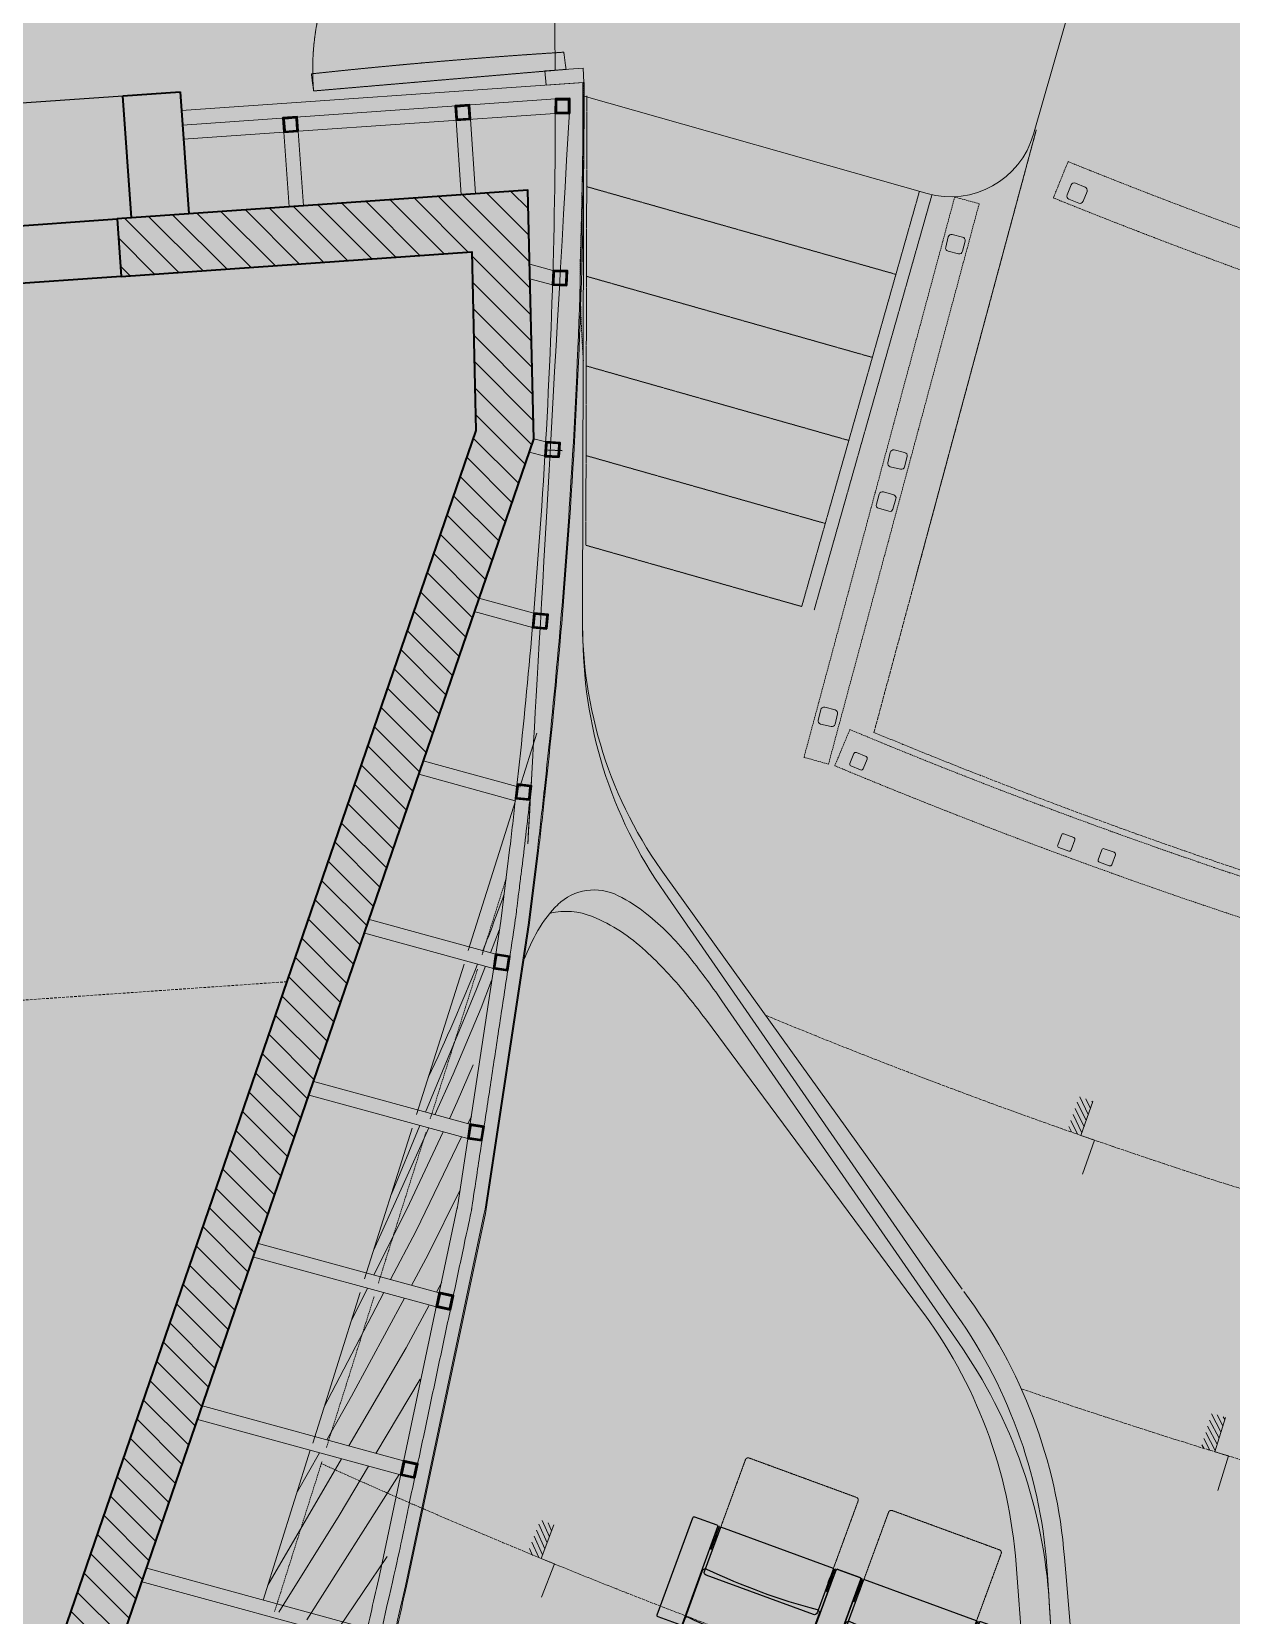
# Model space of a CAD drawing. Header units: millimetres. Extents: x 833941507 to 1669051331, y 817666127 to 1636299673.
# Drawn here: x 834548658 to 834552830, y 817995444 to 818000948 of the extents above; entities that cross this region are included whole.
import ezdxf

# ---------------------------------------------------------------- set-up
doc = ezdxf.new("R2010")
doc.units = ezdxf.units.MM
doc.header["$LTSCALE"] = 3
for name, pattern in [('3A35X-MADL-P-LT-B01-0$0$ACAD_ISO02W033', [5, 4, -1]), ('B0606', [0.7813, 0.39065, -0.39065]), ('B0701', [2.34375, 1.5625, -0.78125]), ('B0703', [4.6875, 3.125, -1.5625]), ('DASH', [0.35, 0.25, -0.1])]:
    doc.linetypes.add(name, pattern=pattern)
for name, color, linetype, lineweight in [('Hatch (LTC&CB)', 252, 'Continuous', 35), ('UAJ-00ANNO', 7, 'Continuous', 5), ('UAJ-22INWA', 6, 'Continuous', 35), ('UAJ-22INWA-a', 1, 'Continuous', 13), ('UAJ-22INWA-h', 251, 'Continuous', 9), ('UAJ-23FLOR-a', 1, 'Continuous', 13), ('UAJ-23FLOR-h', 251, 'Continuous', 9), ('UAJ-23FLOR-y', 8, 'B0701', 9), ('UAJ-24STAI-a', 9, '3A35X-MADL-P-LT-B01-0$0$ACAD_ISO02W033', 13), ('UAJ-24STAI-z', 8, 'B0606', 9), ('UAJ-25CEIL-z', 8, 'B0703', 9), ('UAJ-32INFR', 7, 'Continuous', 25), ('UAJ-34RAIL-y', 8, 'B0701', 9), ('UAJ-42INFI', 1, 'Continuous', 18), ('UAJ-42INFI-a', 1, 'Continuous', 13), ('UAJ-42INFI-h', 251, 'Continuous', 9), ('UAJ-42INFI-t', 7, 'Continuous', 5), ('UAJ-42INFI-y', 8, 'B0701', 9), ('UAJ-97FURN', 9, 'Continuous', 13)]:
    doc.layers.add(name, color=color, linetype=linetype, lineweight=lineweight)
doc.layers.add('UAJ-00ANNO-y', color=7, linetype='DASH', lineweight=15, true_color=0x999999)
doc.layers.add('UAJ-00XREF', color=7, linetype='Continuous')
doc.layers.add('UAJ-90.7FURN', color=8, linetype='Continuous')
doc.layers.add('UAJ-22INWA-$', color=32, linetype='Continuous', plot=False)

# ---------------------------------------------------------------- blocks, each defined once
blk = doc.blocks.new('GBP-LTC-LB01')
at = {"layer": 'UAJ-23FLOR-h'}
h = blk.add_hatch(dxfattribs=at)
h.set_pattern_fill('EARTH,_O', color=256, scale=180, angle=45)
h.set_pattern_definition([(48.9989, (834576001.8, 818046085.3), (-112.727, 1612.5107), [1143, -1143]), (48.9989, (834575678.3, 818046366.6), (-112.727, 1612.5107), [1143, -1143]), (48.9989, (834575354.8, 818046647.8), (-112.727, 1612.5107), [1143, -1143]), (138.9989, (834575340.7, 818046849.3), (-1612.5107, -112.727), [1143, -1143]), (138.9989, (834575621.9, 818047172.8), (-1612.5107, -112.727), [1143, -1143]), (138.9989, (834575903.1, 818047496.3), (-1612.5107, -112.727), [1143, -1143])])
h.paths.add_polyline_path([(834572173.1, 818200349.2), (834310583.7, 818182062.1), (834331502.2, 817882831.7), (834364939.7, 817885169.2), (834473095.7, 818011283.6), (834480533.7, 818020120.4), (834485095.1, 818025709.5), (834491375.7, 818033619), (834497063.4, 818041013), (834493145.8, 818043678.7), (834512788.5, 818074029.2), (834518712.5, 818083675.2), (834526231.3, 818096325.1), (834534646, 818111073), (834545956, 818131981.3), (834557204.6, 818154198.8), (834564040, 818168496.8), (834570941.2, 818183576.4), (834578367.8, 818200696.3)])
h.paths.add_polyline_path([(834382131.3, 817956470), (834418268.7, 817958996.1), (834422062.4, 817963855.9), (834428403, 817964299.4), (834467239.2, 818010695.6), (834466445.2, 818021738.8), (834476097.7, 818035709), (834485267.1, 818048983.2), (834487014.9, 818051460.4), (834497268.3, 818067303.4), (834492893.4, 818129890.1), (834448056.6, 818126755.7), (834416896.6, 818105052.1), (834382061.4, 818080789), (834386167.4, 818022059.2), (834377588.4, 818021459.5)], flags=16)
edge = h.paths.add_edge_path(flags=16)
edge.add_line((834540292.3, 818142076.1), (834533466.3, 818141614.1))
edge.add_line((834533466.3, 818141614.1), (834523258, 818143862.7))
edge.add_line((834523258, 818143862.7), (834525896.9, 818155838.9))
edge.add_arc((834558382.4, 818267025.4), 115835, 237.218398, 253.713127, ccw=False)
edge.add_line((834495664.9, 818169638.3), (834498267.6, 818132357))
edge.add_line((834498267.6, 818132357), (834496346.4, 818130135))
edge.add_line((834496346.4, 818130135), (834492879.9, 818129892.7))
edge.add_line((834492879.9, 818129892.7), (834494229.6, 818110587.6))
edge.add_line((834494229.6, 818110587.6), (834496326.1, 818110708.4))
edge.add_line((834496326.1, 818110708.4), (834498420.2, 818080753.6))
edge.add_line((834498420.2, 818080753.6), (834498046.1, 818080727.4))
edge.add_line((834498046.1, 818080727.4), (834498254.5, 818077746.4))
edge.add_line((834498254.5, 818077746.4), (834503061.1, 818078082.4))
edge.add_line((834503061.1, 818078082.4), (834504979.5, 818081212.1))
edge.add_line((834504979.5, 818081212.1), (834509429, 818088470.9))
edge.add_line((834509429, 818088470.9), (834515217.2, 818097913.6))
edge.add_line((834515217.2, 818097913.6), (834526067.4, 818116415.5))
edge.add_line((834526067.4, 818116415.5), (834532489.2, 818127888.7))
edge.add_line((834532489.2, 818127888.7), (834534830.9, 818132146.3))
edge.add_line((834534830.9, 818132146.3), (834540292.3, 818142076.1))
h = blk.add_hatch(dxfattribs=at)
h.set_pattern_fill('EARTH,_O', color=256, scale=180, angle=45)
h.set_pattern_definition([(45.0000001, (-1082349.7, 54794.9), (-3e-06, 1616.4461018), [1143, -1143]), (45.0000001, (-1082652.8, 55098), (-3e-06, 1616.4461018), [1143, -1143]), (45.0000001, (-1082955.9, 55401.1), (-3e-06, 1616.4461018), [1143, -1143]), (135.0000001, (-1082955.9, 55603.1), (-1616.4461018, -3e-06), [1143, -1143]), (135.0000001, (-1082652.8, 55906.2), (-1616.4461018, -3e-06), [1143, -1143]), (135.0000001, (-1082349.7, 56209.3), (-1616.4461018, -3e-06), [1143, -1143])])
h.paths.add_polyline_path([(834669469.3, 818015499.2), (834651080.8, 818014213.8), (834651091.3, 818014066), (834669479.8, 818015351.5)], flags=16)
edge = h.paths.add_edge_path()
edge.add_arc((834611763.6, 818123015.1), 22001.3, 94.00072, 118.68868)
edge.add_line((834601201.9, 818142315.5), (834593918.3, 818141228.4))
edge.add_arc((834611768.4, 818123014), 25502.7, 93.99716, 134.42127, ccw=False)
edge.add_line((834609990.7, 818148454.7), (834618164.4, 818149025.8))
edge.add_line((834618164.4, 818149025.8), (834618408.3, 818145534.9))
edge.add_line((834618408.3, 818145534.9), (834616365.4, 818145392.2))
edge.add_line((834616365.4, 818145392.2), (834616609.4, 818141900.7))
edge.add_line((834616609.4, 818141900.7), (834611621.5, 818141552.2))
edge.add_line((834611621.5, 818141552.2), (834611377.6, 818145043.1))
edge.add_line((834611377.6, 818145043.1), (834610228.6, 818144962.7))
h.paths.add_polyline_path([(834673232.9, 818197365.9), (834607546.5, 818192773.9), (834599172.5, 818174435.3), (834588349.1, 818152374.5), (834578621.5, 818133890.7), (834568418.3, 818115665.3), (834556456.7, 818095618.3), (834546606.4, 818080041.6), (834532219.3, 818058623.7), (834523692.2, 818046595.7), (834515683.5, 818035708.5), (834508244.2, 818025929.9), (834500656.3, 818016266.1), (834489786.8, 818002934.1), (834483448.3, 817995421.3), (834478637.6, 817989841.7), (834458453.8, 817967379.3), (834441506.5, 817949096.4), (834383075.7, 817886437.1), (834482026.7, 817893354.5), (834551919, 817920008.6), (834634905.1, 817930637.1), (834634023, 817939309.4), (834633770.1, 817941795.9), (834633577.7, 817943687), (834508697, 817930983.6), (834507053.5, 817930191.4), (834506409.5, 817939427), (834507656.9, 817945566.7), (834503417.1, 818006767), (834503064.4, 818011762.7), (834514052.9, 818025791.9), (834520784.7, 818034889.3), (834526318.9, 818042436.9), (834532381.7, 818050705.6), (834536345.7, 818056472.7), (834542258.4, 818065225.6), (834550405.9, 818077286.9), (834561579, 818095002), (834574522.7, 818117080), (834587768.9, 818140310.2), (834609774.1, 818143595), (834610002, 818140335.9), (834634252.5, 818142031.5), (834636806.9, 818105492.5), (834642791.5, 818105913.7), (834646278.6, 818056032.6), (834640293.2, 818055614.2), (834643382.3, 818011424.9), (834641138.4, 818011268), (834645775.8, 817944927.9), (834639048.4, 817944243.5), (834640362.1, 817931328.1), (834651070.4, 817932706.9), (834650587.7, 817936476.1), (834685105.7, 817940896.9), (834685588.5, 817937127.6), (834691373.8, 817937868.6)])
blk = doc.blocks.new('GBP-STR-B01-L2')
at = {"layer": 'UAJ-22INWA'}
for p, q in [((834548975.3, 818000724.6), (834549174.8, 818000738.5)), ((834549005, 818000300.6), (834548975.3, 818000724.6)), ((834549174.8, 818000738.5), (834549204.5, 818000314.6)), ((834548409.7, 818000259), (834548955.1, 818000297.1)), ((834548955.1, 818000297.1), (834548969.1, 818000097.6)), ((834548969.1, 818000097.6), (834548423.6, 818000059.5))]:
    blk.add_line(p, q, dxfattribs=at)
blk = doc.blocks.new('*U1202')
at = {"layer": 'UAJ-00ANNO-y'}
blk.add_lwpolyline([(337.6, -208.6), (587.1, -208.6, 0.414214), (597.1, -198.6), (597.1, 0), (597.1, 198.6, 0.414214), (587.1, 208.6), (337.6, 208.6)], format="xyb", dxfattribs=at)
at = {"layer": 'UAJ-90.7FURN'}
for p, q in [((337.6, 208.6), (337.6, -208.6)), ((-50, 0), (50, 0)), ((0, 50), (0, -50))]:
    blk.add_line(p, q, dxfattribs=at)
for points in [[(-30, 224), (-30, 306, -0.414214), (-25, 311), (334.8, 311, -0.414214), (339.8, 306), (339.8, 224, -0.414214), (334.8, 219), (-25, 219, -0.414214)], [(-86, -215.6), (-0.1, -215.6, 0.440414), (4.9, -210.1, -0.044339), (4.9, 210.1, 0.440414), (-0.1, 215.6), (-86, 215.6, 0.389351), (-91, 211, 0.042839), (-91, -211, 0.389351)], [(339.8, -306), (339.8, -224, 0.414214), (334.8, -219), (-25, -219, 0.414214), (-30, -224), (-30, -306, 0.414214), (-25, -311), (334.8, -311, 0.414214)]]:
    blk.add_lwpolyline(points, format="xyb", close=True, dxfattribs=at)
for points in [[(183.3, 209, 0.316066), (173.9, 215.6), (-0.1, 215.6)], [(183.5, 208.6), (173.2, 208.6, 0.414214), (163.2, 198.6), (163.2, 0), (163.2, -198.6, 0.414214), (173.2, -208.6), (183.5, -208.6)], [(183.8, -207.2, 0.064889), (183.9, -204.6, -0.046607), (183.9, 204.6, 0.066248), (183.8, 207.3)], [(-0.1, -215.6), (173.9, -215.6, 0.325586), (183.5, -208.6, -0.046607)], [(183.5, -208.6), (337.6, -208.6, 0.414214)]]:
    blk.add_lwpolyline(points, format="xyb", dxfattribs=at)
blk.add_lwpolyline([(337.6, 208.6), (183.5, 208.6)], dxfattribs=at)
for points in [[(337.6, 213.5), (337.6, 219), (254.5, 219), (254.5, 213.5)], [(304, 208.6), (304, 213.5), (285.2, 213.5), (285.2, 208.6)], [(337.6, -213.5), (337.6, -219), (254.5, -219), (254.5, -213.5)], [(304, -208.6), (304, -213.5), (285.2, -213.5), (285.2, -208.6)]]:
    blk.add_lwpolyline(points, close=True, dxfattribs=at)
blk = doc.blocks.new('*U1272')
at = {"layer": 'UAJ-22INWA-h'}
h = blk.add_hatch(color=256, dxfattribs=at)
h.dxf.hatch_style = 1
h.paths.add_polyline_path([(0, -10), (50, -10), (50, 40), (0, 40)])
edge = h.paths.add_edge_path(flags=16)
edge.add_line((6, -7), (44, -7))
edge.add_arc((44, -4), 3, 270, 360)
edge.add_line((47, -4), (47, 34))
edge.add_arc((44, 34), 3, 360, 450)
edge.add_line((44, 37), (6, 37))
edge.add_arc((6, 34), 3, 90, 180)
edge.add_line((3, 34), (3, -4))
edge.add_arc((6, -4), 3, 180, 270)
at = {"layer": 'UAJ-22INWA'}
blk.add_lwpolyline([(0, -10), (50, -10), (50, 40), (0, 40)], close=True, dxfattribs=at)
blk.add_lwpolyline([(6, -7), (44, -7, 0.414214), (47, -4), (47, 34, 0.414214), (44, 37), (6, 37, 0.414214), (3, 34), (3, -4, 0.414214)], format="xyb", close=True, dxfattribs=at)
blk = doc.blocks.new('*U1225')
at = {"layer": 'UAJ-22INWA-a', "rotation": 179.9330127191062}
blk.add_blockref('*U1272', (25, -10.1), dxfattribs=at)
blk = doc.blocks.new('*U1226')
at = {"layer": 'UAJ-22INWA-$', "color": 0, "linetype": 'ByBlock', "lineweight": -2, "transparency": 16777216}
for p, rotation in [((1610129783.645686, 1692191697.485569), 274.0201869726652), ((1610129816.56229, 1692191100.430738), 272.3053145097156), ((1610129832.031772, 1692190502.667254), 270.6726850538919), ((1610129831.181174, 1692189904.701013), 269.157444046515), ((1610129814.332133, 1692189306.972572), 267.7860592222466), ((1610129780.089931, 1692188710.030284), 265.3893528097603), ((1610129732.021512, 1692188113.98161), 265.3893528097603), ((1610129664.794337, 1692187520.040499), 262.0336237738007), ((1610129581.918603, 1692186927.827524), 262.0336237738007)]:
    blk.add_blockref('*U1225', p, dxfattribs=dict(at, rotation=rotation))
blk = doc.blocks.new('*U1268')
at = {"layer": 'UAJ-22INWA-a', "rotation": 90.02829576531465}
blk.add_blockref('*U1272', (40, 0), dxfattribs=at)
blk = doc.blocks.new('*U1269')
at = {"layer": 'UAJ-42INFI-h', "color": 0, "linetype": 'ByBlock', "lineweight": -2, "transparency": 16777216, "rotation": 7.997817012965696}
for p in [(1610129392.884987, 1692191620.938005), (1610128798.720965, 1692191537.456782)]:
    blk.add_blockref('*U1268', p, dxfattribs=at)
blk = doc.blocks.new('D850')
blk.add_line((0, 0), (0, 850))
blk.add_arc((0, 0), 850, 0, 90)
blk = doc.blocks.new('3A35X-MADL-P-LT-B01-0')
at = {"layer": 'UAJ-00ANNO'}
h = blk.add_hatch(dxfattribs=at)
h.set_pattern_fill('LINE', color=256, scale=5, angle=-68.3246)
h.set_pattern_definition([(295.67433, (834542505.044, 817939659.346), (14.3076808, 6.877928), [])])
h.paths.add_polyline_path([(834552306.8, 817997111.8), (834552348.2, 817997229.8), (834552301, 817997246.3), (834552259.6, 817997128.4)])
h = blk.add_hatch(dxfattribs=at)
h.set_pattern_fill('LINE', color=256, scale=5, angle=-66.1746)
h.set_pattern_definition([(297.824316, (834545132.754, 817938232.359), (14.0395796, 7.409847), [])])
h.paths.add_polyline_path([(834552772.3, 817996012.1), (834552809.2, 817996131.5), (834552761.4, 817996146.3), (834552724.5, 817996026.9)])
h = blk.add_hatch(dxfattribs=at)
h.set_pattern_fill('LINE', color=256, scale=5, angle=-69.9339)
h.set_pattern_definition([(294.065027, (834539017.92, 817938486.29), (14.4951965, 6.4733996), [])])
h.paths.add_polyline_path([(834550429.3, 817995640.8), (834550474, 817995757.6), (834550427.3, 817995775.4), (834550382.6, 817995658.7)])
at = {"layer": 'UAJ-22INWA-h'}
h = blk.add_hatch(dxfattribs=at)
h.set_pattern_fill('ANSI31', color=256, scale=20, angle=86)
h.set_pattern_definition([(134.99891, (834576001.76, 818046085.34), (-44.902136, -44.900425), [])])
h.paths.add_polyline_path([(834546479.4, 817990589), (834547708.3, 817991678.9), (834550403.9, 817999531.5), (834550384, 818000397), (834548955.1, 818000297.1), (834548969.1, 818000097.6), (834550188.8, 818000182.9), (834550203.1, 817999562.2), (834547536.2, 817991793.6), (834546461.8, 817990840.7)])
h = blk.add_hatch(dxfattribs=at)
h.set_pattern_fill('DOTS', color=256, scale=20, angle=86.0011)
h.set_pattern_definition([(90, (834576001.76, 818046085.342), (-31.75, 15.875), [0, -31.75])])
edge = h.paths.add_edge_path()
edge.add_line((834550341.1, 817998274.6), (834550336.5, 817998244.1))
edge.add_arc((834522754.5, 818001544.4), 27778.7, 352.13499, 353.17675, ccw=False)
edge.add_line((834550271.9, 817997743.2), (834550180, 817997766.6))
edge.add_line((834550180, 817997766.6), (834550341.1, 817998274.6))
edge = h.paths.add_edge_path()
edge.add_line((834550165, 817997719.2), (834550264.2, 817997692.1))
edge.add_arc((834546759.5, 817997946.2), 3513.9, 346.9099, 355.8537, ccw=False)
edge.add_line((834550182.1, 817997150.3), (834550001.4, 817997199.7))
edge.add_line((834550001.4, 817997199.7), (834550165, 817997719.2))
h.paths.add_polyline_path([(834549985.7, 817997152.4), (834550174.7, 817997100.7), (834550075.4, 817996564), (834549822.4, 817996633.2)])
h.paths.add_polyline_path([(834549806.5, 817996585.9), (834550065.1, 817996515.2), (834549951.6, 817995980.2), (834549642.7, 817996064.6)])
h.paths.add_polyline_path([(834549626.7, 817996017.3), (834549941.3, 817995931.3), (834549825.3, 817995396.6), (834549463.2, 817995496.6)])
h.paths.add_polyline_path([(834549447.1, 817995449.3), (834549813.9, 817995347.9), (834549685.1, 817994815.9), (834549282.8, 817994925.9)])
h.paths.add_polyline_path([(834549266.8, 817994878.6), (834549673.3, 817994767.5), (834549584, 817994399.3), (834549496.7, 817994277.4), (834549111.2, 817994383)])
edge = h.paths.add_edge_path()
edge.add_line((834549097.7, 817994339.9), (834549468.9, 817994238.4))
edge.add_arc((834539680.3, 818001155.6), 11986, 322.13089, 324.75271, ccw=False)
edge.add_line((834549142.2, 817993797.9), (834548943.5, 817993852.2))
edge.add_line((834548943.5, 817993852.2), (834549097.7, 817994339.9))
edge = h.paths.add_edge_path()
edge.add_line((834548928.7, 817993809), (834549111.5, 817993759))
edge.add_arc((834481863.8, 818048039.2), 86421, 320.750634, 321.090653, ccw=False)
edge.add_line((834548788.2, 817993360.9), (834548928.7, 817993809))
edge = h.paths.add_edge_path()
edge.add_arc((834533735.2, 818000305.2), 16749.1, 353.18955, 353.38006, ccw=False)
edge.add_line((834550366.1, 817998319), (834550356, 817998321.8))
edge.add_line((834550356, 817998321.8), (834550372.6, 817998374.3))
at = {"layer": 'UAJ-00ANNO'}
for points in [[(834552312.6, 817996977.3), (834552354, 817997095.3), (834552306.8, 817997111.8), (834552348.2, 817997229.8)], [(834552783.1, 817995877.9), (834552820.1, 817995997.3), (834552772.3, 817996012.1), (834552809.2, 817996131.5)], [(834550431.4, 817995506.2), (834550476, 817995623), (834550429.3, 817995640.8), (834550474, 817995757.6)]]:
    blk.add_lwpolyline(points, dxfattribs=at)
at = {"layer": 'UAJ-00ANNO-y', "ltscale": 3}
for p, q in [((834550508.5, 818000876.8), (834550516.4, 818000817.1)), ((834550516.4, 818000817.1), (834549638.6, 818000742)), ((834549638.6, 818000742), (834549630.7, 818000801.5))]:
    blk.add_line(p, q, dxfattribs=at)
for centre, radius, start, end in [((834550516.7, 818000816.9), 881.2, 91.3642, 184.8716), ((834551754.5, 817981182.9), 19733.2, 93.62029, 96.17833)]:
    blk.add_arc(centre, radius, start, end, dxfattribs=at)
at = {"layer": 'UAJ-22INWA'}
blk.add_lwpolyline([(834546479.4, 817990589), (834547708.3, 817991678.9), (834550403.9, 817999531.5), (834550384, 818000397), (834548955.1, 818000297.1), (834548969.1, 818000097.6), (834550188.8, 818000182.9), (834550203.1, 817999562.2), (834547536.2, 817991793.6), (834546461.8, 817990840.7)], close=True, dxfattribs=at)
at = {"layer": 'UAJ-22INWA-$'}
for p, q in [((834550470.9, 818000117.7), (834550469.4, 818000068)), ((834550502.6, 817999491.4), (834550452.6, 817999492.9))]:
    blk.add_line(p, q, dxfattribs=at)
at = {"layer": 'UAJ-23FLOR-a', "color": 8}
blk.add_lwpolyline([(834552313.9, 818000358.4), (834552327.9, 818000392.9, 0.414213), (834552321.5, 818000407.8), (834552287.4, 818000421.7, 0.414214), (834552272.4, 818000415.3), (834552258.5, 818000380.9, 0.414213), (834552264.8, 818000365.9), (834552299, 818000352.1, 0.414213)], format="xyb", close=True, dxfattribs=at)
at = {"layer": 'UAJ-23FLOR-a', "color": 1}
for points in [[(834551895.3, 818000234.3), (834551859.2, 818000243.2, 0.414213), (834551845.3, 818000234.8), (834551836.5, 818000199, 0.414214), (834551844.9, 818000185.1)], [(834551844.9, 818000185.1), (834551881, 818000176.2, 0.414213), (834551894.9, 818000184.6), (834551903.7, 818000220.4, 0.414214), (834551895.3, 818000234.3)], [(834551679.6, 817999427.2), (834551643.5, 817999436, -0.414214), (834551635, 817999449.9), (834551643.7, 817999485.7, -0.414214), (834551657.6, 817999494.2)], [(834551657.6, 817999494.2), (834551693.7, 817999485.4, -0.414214), (834551702.2, 817999471.5), (834551693.5, 817999435.7, -0.414214), (834551679.6, 817999427.2)], [(834551655.6, 817999338.3), (834551620, 817999348.8, 0.414213), (834551605.7, 817999341), (834551595.3, 817999305.7, 0.414214), (834551603, 817999291.4)], [(834551603, 817999291.4), (834551638.7, 817999280.9, 0.414213), (834551653, 817999288.6), (834551663.4, 817999324, 0.414214), (834551655.6, 817999338.3)], [(834551452.1, 817998590.7), (834551416, 817998599.6, 0.414213), (834551402.1, 817998591.1), (834551393.3, 817998555.4, 0.414214), (834551401.7, 817998541.4)], [(834551401.7, 817998541.4), (834551437.8, 817998532.6, 0.414213), (834551451.7, 817998541), (834551460.5, 817998576.8, 0.414214), (834551452.1, 817998590.7)], [(834551503.1, 817998404.8), (834551517.5, 817998439.1, -0.414213), (834551526, 817998442.5), (834551560, 817998428.3, -0.414213), (834551563.4, 817998419.8)], [(834551563.4, 817998419.8), (834551549.1, 817998385.5, -0.414213), (834551540.6, 817998382.1), (834551506.6, 817998396.3, -0.414214), (834551503.1, 817998404.8)], [(834552285.4, 817998138.7), (834552272.7, 817998103.8, -0.414213), (834552264.3, 817998099.9), (834552229.7, 817998112.5, -0.414214), (834552225.8, 817998120.8)], [(834552225.8, 817998120.8), (834552238.6, 817998155.7, -0.414213), (834552246.9, 817998159.6), (834552281.5, 817998147, -0.414213), (834552285.4, 817998138.7)], [(834552413.7, 817998052.3), (834552426.5, 817998087.3, 0.414213), (834552422.6, 817998095.6), (834552388, 817998108.2, 0.414213), (834552379.6, 817998104.3)], [(834552379.6, 817998104.3), (834552366.9, 817998069.4, 0.414213), (834552370.8, 817998061.1), (834552405.4, 817998048.5, 0.414214), (834552413.7, 817998052.3)]]:
    blk.add_lwpolyline(points, format="xyb", dxfattribs=at)
at = {"layer": 'UAJ-23FLOR-y'}
blk.add_arc((834559223.1, 818017070.9), 23163.8, 245.63109, 246.60978, dxfattribs=at)
at = {"layer": 'UAJ-24STAI-a'}
blk.add_line((834551587.1, 817998512.3), (834552151.5, 818000607.2), dxfattribs=at)
for centre, radius, start, end in [((834559136.2, 818016699.2), 19691.4, 247.45733, 300.54048), ((834559136, 818016699.7), 20744.4, 247.53715, 300.45947), ((834559136, 818016699.7), 21644.4, 251.02805, 296.9673), ((834559136, 818016699.7), 22544.4, 252.31149, 295.687), ((834559223.1, 818017070.9), 23163.8, 246.54746, 252.16624)]:
    blk.add_arc(centre, radius, start, end, dxfattribs=at)
at = {"layer": 'UAJ-24STAI-z'}
blk.add_line((834552151.5, 818000607.2), (834551730.8, 817999046.6), dxfattribs=at)
for points in [[(834551335.9, 817998950), (834550585.2, 817999162.9), (834550589, 818000726.2)], [(834551663.4, 818000104.5), (834550588.3, 818000409.4)], [(834551745.2, 818000393.1), (834551335.9, 817998950)], [(834551788.5, 818000380.8), (834551379.2, 817998937.7)], [(834551581.5, 817999815.9), (834550587.5, 818000097.8)], [(834551499.6, 817999527.2), (834550586.8, 817999786.2)], [(834551417.8, 817999238.6), (834550586, 817999474.6)]]:
    blk.add_lwpolyline(points, dxfattribs=at)
at = {"layer": 'UAJ-25CEIL-z'}
blk.add_line((834549545.2, 817997645.8), (834547599.5, 817997509.8), dxfattribs=at)
at = {"layer": 'UAJ-34RAIL-y'}
for points in [[(834558522, 817998982.3, -0.01165), (834557595.1, 817999025.4, -0.012325), (834556674.8, 817999143.8, -0.01165), (834555761.1, 817999305.3, -0.01165), (834554855.9, 817999509.2, -0.011649), (834553961.1, 817999755, -0.011639), (834553078.8, 818000042.2, -0.011639), (834552210.9, 818000370.3), (834552261.9, 818000496.5), (834552261.9, 818000496.5, 0.011574), (834553114.6, 818000174, 0.011649), (834553990.7, 817999888.2, 0.011649), (834554879.2, 817999643.6, 0.011649), (834555778.1, 817999440.7, 0.011649), (834556685.5, 817999279.8, 0.011649), (834557599.4, 817999161.4, 0.011507), (834558515.2, 817999118.6, 0.011649)], [(834558660.2, 817996861.7, -0.011649), (834557733.3, 817996905.2, -0.011649), (834556809.5, 817996991.9, -0.011649), (834555890.7, 817997121.5, -0.011649), (834554979, 817997293.8, -0.011649), (834554076.2, 817997508.3, -0.011649), (834553184.4, 817997764.6, -0.011649), (834552305.6, 817998062.3, -0.011523), (834551450.8, 817998396.6), (834551503.3, 817998522.2, 0.011756), (834552361.6, 817998186.8, 0.011749), (834553234.6, 817997891.6, 0.011748), (834554120.4, 817997637.5, 0.011748), (834555017.1, 817997424.9, 0.011742), (834555922.7, 817997254.2, 0.011742), (834556835.3, 817997126, 0.011742), (834557752.8, 817997040.4, 0.011741), (834558673.4, 817996997.6, 0.011748)]]:
    blk.add_lwpolyline(points, format="xyb", dxfattribs=at)
blk.add_lwpolyline([(834551953, 818000350.4), (834551867.7, 818000373.2), (834551343.7, 817998425.6), (834551428.9, 817998402.5), (834551953, 818000350.4)], close=True, dxfattribs=at)
at = {"layer": 'UAJ-42INFI'}
for p, q in [((834550576.4, 818000771.2), (834549179.4, 818000673.7)), ((834550529.2, 818000717.8), (834549182.9, 818000623.7)), ((834550529.2, 818000717.8), (834550529.2, 818000714.2))]:
    blk.add_line(p, q, dxfattribs=at)
blk.add_lwpolyline([(834550446.7, 818000762.1), (834550443.2, 818000812), (834550576.4, 818000821.3), (834550577.8, 818000771.3)], close=True, dxfattribs=at)
for points in [[(834550416.7, 817998101.5, 0.002797), (834550437.9, 817998288.6), (834550438.1, 817998290.2), (834550438.2, 817998291.8), (834550438.4, 817998293.4), (834550438.6, 817998294.9), (834550438.9, 817998298.1), (834550439.3, 817998301.2), (834550439.4, 817998302.8), (834550439.6, 817998304.4), (834550439.8, 817998306), (834550440, 817998307.5, 0.011143), (834550527.6, 817999292, 0.011143)], [(834550420.7, 817998101.1, 0.002797), (834550441.9, 817998288.2), (834550442, 817998289.8), (834550442.2, 817998291.3), (834550442.4, 817998292.9), (834550442.6, 817998294.5), (834550442.9, 817998297.7), (834550443.2, 817998300.8), (834550443.4, 817998302.4), (834550443.6, 817998304), (834550443.8, 817998305.5), (834550443.9, 817998307.1, 0.011143), (834550531.6, 817999291.7)]]:
    blk.add_lwpolyline(points, format="xyb", dxfattribs=at)
for points in [[(834550232.2, 817996841), (834550234.6, 817996855.4), (834550384.2, 817997843.5), (834550416.7, 817998101.6)], [(834550236.2, 817996840.4), (834550238.5, 817996854.7), (834550388.1, 817997842.9), (834550420.7, 817998101.1)], [(834550232.2, 817996841.2), (834549957.6, 817995545.5)], [(834550236.2, 817996840.4), (834549961.6, 817995544.7)]]:
    blk.add_lwpolyline(points, dxfattribs=at)
blk.add_arc((834528687.6, 818000730.5), 21887.1, 0.23736, 0.23769, dxfattribs=at)
at = {"layer": 'UAJ-42INFI', "extrusion": (0, 0, -1)}
for centre, radius, start, end in [((-834529533.3, 818000706), 21041.8, 179.8219, 183.85323), ((-834529533.3, 818000706), 21045.8, 179.8219, 183.85323), ((-834507693.7, 818005068.4), 43323.5, 192.69778, 193.01823), ((-834507693.7, 818005068.4), 43327.5, 192.69778, 193.01823)]:
    blk.add_arc(centre, radius, start, end, dxfattribs=at)
at = {"layer": 'UAJ-42INFI'}
blk.add_rational_spline([(834550529.2, 818000689.2), (834550529.5, 818000004.6), (834550481.7, 817999295), (834550448.9, 817998802.8), (834550394.2, 817998312.6), (834550394.2, 817998311.9), (834550394.1, 817998311.1), (834550394, 817998310.3), (834550393.9, 817998309.5), (834550393.8, 817998308.6), (834550393.7, 817998307.8), (834550393.6, 817998307), (834550393.5, 817998306.2), (834550393.4, 817998304.6), (834550393.2, 817998303.1), (834550393, 817998301.5), (834550392.8, 817998299.9), (834550392.8, 817998299.1), (834550392.7, 817998298.3), (834550392.6, 817998297.5), (834550392.5, 817998296.7), (834550392.4, 817998295.9), (834550392.3, 817998295.1), (834550392.2, 817998294.3), (834550392.2, 817998293.5), (834550382.1, 817998200.4), (834550371.1, 817998107.3), (834550354.8, 817997978.6), (834550338.6, 817997849.8), (834550263.9, 817997356.1), (834550189.1, 817996862.5), (834550188.1, 817996856.1), (834550187, 817996849.6), (834550049.9, 817996202.6), (834549912.8, 817995555.7), (834549885.3, 817995433.7), (834549857.1, 817995312), (834549743.7, 817994845.1), (834549630.3, 817994378.1), (834549511.7, 817994212.3), (834549393, 817994046.6), (834549338.6, 817993973.6), (834549284.3, 817993900.7), (834549256.9, 817993864.6), (834549229.6, 817993828.4), (834549100.7, 817993664), (834548971.8, 817993499.5), (834548859.6, 817993365.7), (834548747.4, 817993231.8), (834548674.5, 817993001), (834548601.5, 817992770.2), (834548487.9, 817992410.8), (834548287.6, 817992091.4)], [0.99995795634, 0.999405809482, 1, 0.999751694788, 1, 1, 1, 1, 1, 1, 1, 1, 1, 1, 1, 1, 1, 1, 1, 1, 1, 1, 1, 1, 1, 0.999984489195, 1, 1, 1, 1, 1, 1, 1, 1, 1, 0.999993937546, 1, 1, 1, 1, 1, 1, 1, 1, 1, 1, 1, 1, 1, 1, 1, 0.981481432932, 0.979035013696], degree=2, knots=[0.002484, 0.002484, 0.002484, 0.070202, 0.070202, 0.114773, 0.114773, 1.114773, 1.114773, 2.114773, 2.114773, 3.114773, 3.114773, 4.114773, 4.114773, 5.114773, 5.114773, 6.114773, 6.114773, 7.114773, 7.114773, 8.114773, 8.114773, 9.114773, 9.114773, 10.114773, 10.114773, 10.125912, 10.125912, 11.125912, 11.125912, 12.125912, 12.125912, 13.125912, 13.125912, 14.125034, 14.125034, 14.131998, 14.131998, 15.131998, 15.131998, 16.131998, 16.131998, 17.131998, 17.131998, 18.131998, 18.131998, 19.131998, 19.131998, 20.131998, 20.131998, 21.131998, 21.131998, 21.386461, 21.386461, 21.386461], dxfattribs=at)
at = {"layer": 'UAJ-42INFI-a'}
for p, q in [((834550573.6, 817998921.9), (834550578.2, 818000727.3)), ((834550859.6, 817997954.8), (834551874.5, 817996488.3)), ((834551058.5, 817997579.5), (834551880.7, 817996391.6)), ((834551000.8, 817997516.3), (834551745.7, 817996512.7)), ((834552081.1, 817995620.5), (834552423.7, 817991188.6)), ((834552190.4, 817995584.4), (834552463.4, 817991296)), ((834552196.6, 817995487.6), (834552471.2, 817991173.1))]:
    blk.add_line(p, q, dxfattribs=at)
for points in [[(834550579.1, 818000723.9), (834551771.5, 818000385.6, 0.413569), (834552141.8, 818000591.7), (834552342.9, 818001294.9, -0.315483), (834553698.3, 818002393.2), (834566511.7, 818003289, -0.315483), (834568006.7, 818002389.9), (834568303.7, 818001721.6, 0.413569), (834568699.1, 818001569), (834569834.5, 818002070.6)], [(834551899.9, 817996568.6, -0.14255), (834552249.4, 817995644.6), (834552256.1, 817995564.5), (834552625.9, 817991122.3)]]:
    blk.add_lwpolyline(points, format="xyb", dxfattribs=at)
blk.add_lwpolyline([(834550864.5, 817998010.1), (834551894, 817996576.8)], dxfattribs=at)
for centre, radius, start, end in [((834552078, 817998899.7), 1504.6, 179.1525, 216.2439), ((834552134.4, 817998852.8), 1559.3, 179.517, 215.1614), ((834550614.4, 817997781.9), 182.9, 62.9767, 133.8808), ((834550461.8, 817997464.7), 534.8, 51.0805, 63.8532), ((834550783.2, 817997615.5), 419.8, 134.7573, 150.2286), ((834550514.8, 817997640.2), 250.2, 68.1361, 102.4666), ((834550371.1, 817997304.2), 615.6, 46.8123, 67.3601), ((834550208, 817997150.4), 938.8, 38.8977, 51.0805), ((834551100, 817997434.3), 784.8, 150.2286, 158.4991), ((834549848.3, 817996725.3), 1395.6, 39.0933, 47.4293), ((834548817.9, 817996028.8), 2724.9, 34.6865, 38.8977), ((834549102.5, 817996107.5), 2364, 36.5812, 39.3162), ((834550403.4, 817995498.8), 1682.1, 4.1499, 37.0662), ((834550445.8, 817995481.9), 1747.6, 3.3624, 35.1632), ((834550447.9, 817995383.7), 1751.8, 3.4013, 35.1242)]:
    blk.add_arc(centre, radius, start, end, dxfattribs=at)
at = {"layer": 'UAJ-42INFI-h'}
for p, q in [((834550479.1, 818000664.2), (834549535.5, 818000598.3)), ((834549535.5, 818000598.3), (834549186.4, 818000573.9)), ((834550356, 817998321.8), (834550415.3, 817998509.5)), ((834550176.6, 817997754.1), (834550341.1, 817998274.6)), ((834549996.5, 817997184.1), (834550161.6, 817997706.7)), ((834549816, 817996613.2), (834549981.4, 817997136.6)), ((834549635.6, 817996042.3), (834549801, 817996565.7)), ((834549463.2, 817995496.6), (834549626.7, 817996017.3))]:
    blk.add_line(p, q, dxfattribs=at)
for points in [[(834550134.1, 818000640.1), (834550152.2, 818000380.8)], [(834550183.9, 818000643.7), (834550202.1, 818000384.3)], [(834549535.5, 818000598.3), (834549553.7, 818000339)], [(834549585.4, 818000601.8), (834549603.5, 818000342.5)], [(834550470.9, 818000117.7), (834550389.9, 818000139.8)], [(834550469.4, 818000068), (834550391, 818000089.4)], [(834550442.8, 817999472.1), (834550388.1, 817999487)], [(834550445.6, 817999521.9), (834550404, 817999533.3)], [(834550403.9, 817998926.7), (834550213, 817998978.9)], [(834550399.7, 817998876.9), (834550197, 817998932.3)], [(834550345.5, 817998324.7), (834550020.1, 817998413.6)], [(834550339.9, 817998274.9), (834550004, 817998366.7)], [(834550137.5, 817996856.5), (834550139.7, 817996870.3), (834550289.1, 817997856.6), (834550321.4, 817998113.6)], [(834550271.7, 817997741.6), (834549828.6, 817997862.7)], [(834550264.2, 817997692.1), (834549812.4, 817997815.6)], [(834550182.2, 817997150.3), (834549634.8, 817997299.9)], [(834550174.7, 817997100.7), (834549618.6, 817997252.7)], [(834550138.3, 817996861.1), (834549863.7, 817995565.4)], [(834550075.4, 817996564), (834549442, 817996737.2)], [(834550065.1, 817996515.2), (834549425.8, 817996690)], [(834549941.3, 817995931.3), (834549231.6, 817996125.3)], [(834549951.7, 817995980.1), (834549247.9, 817996172.5)], [(834549845.5, 817995392.1), (834549054.3, 817995608.4)], [(834549836, 817995343), (834549038.1, 817995561.1)]]:
    blk.add_lwpolyline(points, dxfattribs=at)
blk.add_lwpolyline([(834550321.4, 817998112.9, 0.002797), (834550342.4, 817998298.9), (834550342.6, 817998300.5), (834550342.8, 817998302.1), (834550343, 817998303.8), (834550343.1, 817998305.3), (834550343.5, 817998308.5), (834550343.8, 817998311.6), (834550344, 817998313.2), (834550344.2, 817998315), (834550344.4, 817998316.6), (834550344.5, 817998318.2, 0.011143), (834550431.8, 817999298.3, 0.011143)], format="xyb", dxfattribs=at)
blk.add_arc((834529550.5, 818000714.1), 20928.2, 0.2748, 2.69275, dxfattribs=at)
at = {"layer": 'UAJ-42INFI-h', "extrusion": (0, 0, -1)}
for centre, radius, start, end in [((-834529533.3, 818000706), 20945.8, 179.97728, 183.85323), ((-834507693.7, 818005068.4), 43227.5, 192.69778, 193.01823)]:
    blk.add_arc(centre, radius, start, end, dxfattribs=at)
at = {"layer": 'UAJ-42INFI-t'}
for points in [[(834550284.3, 817997825), (834550253.8, 817997746.4)], [(834550235.8, 817997699.9), (834550204.8, 817997619.7), (834550027.5, 817997192.6)], [(834550257.7, 817997649.6), (834550221.3, 817997555), (834550124.3, 817997325), (834550060.4, 817997183.6)], [(834550193.8, 817997357.2), (834550138, 817997227.8), (834550110.7, 817997169.8)], [(834550187.2, 817997178.2), (834550174.7, 817997152.4)], [(834550039.7, 817997137.6), (834549847.3, 817996712)], [(834550089.2, 817997124.1), (834549972.3, 817996875.5), (834549848.5, 817996626.1)], [(834550008.2, 817997146.2), (834549908.9, 817996906.9)], [(834550152.7, 817997106.7), (834549994.8, 817996779.9), (834549906.4, 817996610.3)], [(834550147.6, 817996919.8), (834550037.1, 817996697.9), (834549978.9, 817996590.4)], [(834549825.9, 817996580.6), (834549770.3, 817996468.5)], [(834550084.1, 817996601.2), (834550065.4, 817996566.8)], [(834549882.8, 817996565), (834549674.5, 817996165.3)], [(834549954.5, 817996545.4), (834549770, 817996204.7), (834549684.1, 817996053.3)], [(834550041, 817996521.8), (834549960.7, 817996373.7), (834549761.6, 817996032.1)], [(834550008.6, 817996264.8), (834549855.4, 817996006.4)], [(834549735.6, 817995987.5), (834549479.3, 817995547.8)], [(834549829.1, 817995962), (834549727.6, 817995790.9), (834549517.2, 817995454.4)], [(834549658.8, 817996008.5), (834549582.3, 817995873.5)], [(834549935.8, 817995932.8), (834549615.2, 817995427.7)], [(834549894, 817995648.5), (834549724.6, 817995397.7)]]:
    blk.add_lwpolyline(points, dxfattribs=at)
at = {"layer": 'UAJ-42INFI-t', "extrusion": (0, 0, -1)}
for start, end in [(199.79606, 201.44472), (201.84072, 205.24693)]:
    blk.add_arc((-834543497.5, 818000397.1), 7230.4, start, end, dxfattribs=at)
at = {"layer": 'UAJ-42INFI-y'}
for p, q in [((834550224.3, 817997739), (834550307.8, 817998003.5)), ((834550044.1, 817997169.1), (834550209.3, 817997691.6)), ((834549863.7, 817996598.1), (834550029.1, 817997121.5)), ((834549683.3, 817996027.2), (834549848.7, 817996550.6)), ((834549502.9, 817995456.3), (834549668.3, 817995979.7))]:
    blk.add_line(p, q, dxfattribs=at)
for centre, radius, start, end in [((834518610.3, 818001079.1), 31969, 358.33886, 359.44839), ((834554765.6, 818000109.8), 4200, 179.42, 184.1773)]:
    blk.add_arc(centre, radius, start, end, dxfattribs=at)
at = {"layer": 'UAJ-22INWA-$', "rotation": 356.0010914743193}
blk.add_blockref('*U1226', (-889668366.8, -757784784.7), dxfattribs=at)
at = {"layer": 'UAJ-32INFR', "rotation": 93.99846737601942}
blk.add_blockref('D850', (834548975.3, 818000724.5), dxfattribs=at)
at = {"layer": 'UAJ-42INFI-h', "rotation": 356.0010914743193}
blk.add_blockref('*U1269', (-889668366.8, -757784784.7), dxfattribs=at)
at = {"layer": 'UAJ-97FURN', "xscale": -1.000000000000002, "rotation": 249.8620319279089}
for p in [(834551133.9, 817995361.3), (834551631.5, 817995178.8)]:
    blk.add_blockref('*U1202', p, dxfattribs=at)

msp = doc.modelspace()

# ---------------------------------------------------------------- hatches: boundary and pattern name
at = {"layer": 'Hatch (LTC&CB)'}
h = msp.add_hatch(dxfattribs=at)
h.set_pattern_fill('ANSI38', color=256, scale=100)
h.set_pattern_definition([(318.99984, (834479093.73, 818230174.15), (208.29942, 239.6197), []), (48.99984, (834479093.73, 818230174.15), (176.97914, 687.53882), [793.75, -476.25])])
edge = h.paths.add_edge_path()
edge.add_line((834601196.2, 818142314.5), (834603754.3, 818142696.4))
edge.add_line((834603754.3, 818142696.4), (834603901.9, 818141707.3))
edge.add_line((834603901.9, 818141707.3), (834603810.5, 818141693.7))
edge.add_arc((834611763.3, 818123016.4), 20300, 113.06436, 141.35758)
edge.add_line((834595907.8, 818135692.9), (834595395.4, 818135656.9))
edge.add_line((834595395.4, 818135656.9), (834583111.7, 818114341))
edge.add_line((834583111.7, 818114341), (834578121.6, 818106513.9))
edge.add_line((834578121.6, 818106513.9), (834575731.7, 818102809.5))
edge.add_line((834575731.7, 818102809.5), (834574387.4, 818100726))
edge.add_line((834574387.4, 818100726), (834573114, 818098752.1))
edge.add_line((834573114, 818098752.1), (834573145.3, 818098730.6))
edge.add_line((834573145.3, 818098730.6), (834569989.1, 818093770.2))
edge.add_line((834569989.1, 818093770.2), (834566535, 818088385.7))
edge.add_line((834566535, 818088385.7), (834566514.1, 818088398.3))
edge.add_line((834566514.1, 818088398.3), (834558743.6, 818076256.6))
edge.add_line((834558743.6, 818076256.6), (834557653.4, 818074495.7))
edge.add_line((834557653.4, 818074495.7), (834553498.9, 818068288.6))
edge.add_line((834553498.9, 818068288.6), (834548580.9, 818060932.1))
edge.add_line((834548580.9, 818060932.1), (834544328.3, 818054726.3))
edge.add_line((834544328.3, 818054726.3), (834544332.1, 818054704.7))
edge.add_line((834544332.1, 818054704.7), (834540324.6, 818048716.7))
edge.add_line((834540324.6, 818048716.7), (834541041.3, 818048232.5))
edge.add_line((834541041.3, 818048232.5), (834540089.7, 818046823.8))
edge.add_line((834540089.7, 818046823.8), (834539737.6, 818047061.7))
edge.add_line((834539737.6, 818047061.7), (834533115.8, 818038377.7))
edge.add_line((834533115.8, 818038377.7), (834515221, 818015146.6))
edge.add_arc((834538026, 818000636.3), 27030, 147.53226, 176.18709)
edge.add_line((834511055.8, 818002433.7), (834511445, 817996891.2))
edge.add_line((834511445, 817996891.2), (834511474.1, 817996474.7))
edge.add_line((834511474.1, 817996474.7), (834508641.2, 817996276.6))
edge.add_line((834508641.2, 817996276.6), (834508910.7, 817992422.1))
edge.add_line((834508910.7, 817992422.1), (834511353.4, 817992956))
edge.add_line((834511353.4, 817992956), (834513357.7, 817964213))
edge.add_line((834513357.7, 817964213), (834513308.9, 817964209.6))
edge.add_line((834513308.9, 817964209.6), (834513879.4, 817955918.8))
edge.add_line((834513879.4, 817955918.8), (834514876.6, 817955988.5))
edge.add_line((834514876.6, 817955988.5), (834515053.1, 817953464.4))
edge.add_arc((834528221.1, 817954383), 13200, 183.99042, 259.83723)
edge.add_line((834525892, 817941390.1), (834525974.5, 817940578.7))
edge.add_line((834525974.5, 817940578.7), (834555356.3, 817943567.5))
edge.add_line((834555356.3, 817943567.5), (834594711.7, 817947570.8))
edge.add_line((834594711.7, 817947570.8), (834594754.2, 817947153))
edge.add_line((834594754.2, 817947153), (834616096.9, 817949324))
edge.add_line((834616096.9, 817949324), (834631854.2, 817950926.8))
edge.add_line((834631854.2, 817950926.8), (834631836.7, 817951177.2))
edge.add_line((834631836.7, 817951177.2), (834639760.4, 817951731.1))
edge.add_line((834639760.4, 817951731.1), (834640507, 817944391.6))
edge.add_line((834640507, 817944391.6), (834508703.6, 817930984.3))
edge.add_line((834508703.6, 817930984.3), (834508663.5, 817930982.2))
edge.add_line((834508663.5, 817930982.2), (834507053.5, 817930191.4))
edge.add_line((834507053.5, 817930191.4), (834506409.5, 817939427))
edge.add_line((834506409.5, 817939427), (834507675, 817945699.3))
edge.add_line((834507675, 817945699.3), (834503067.5, 818011766.7))
edge.add_line((834503067.5, 818011766.7), (834515005.9, 818027008.3))
edge.add_line((834515005.9, 818027008.3), (834526318.9, 818042436.9))
edge.add_line((834526318.9, 818042436.9), (834533248.4, 818051887.5))
edge.add_line((834533248.4, 818051887.5), (834545204.9, 818069586.4))
edge.add_line((834545204.9, 818069586.4), (834551695.4, 818079200.6))
edge.add_line((834551695.4, 818079200.6), (834551700.7, 818079300.6))
edge.add_line((834551700.7, 818079300.6), (834554860.1, 818084257.5))
edge.add_line((834554860.1, 818084257.5), (834556162.9, 818086301.5))
edge.add_line((834556162.9, 818086301.5), (834561579.1, 818095002.2))
edge.add_line((834561579.1, 818095002.2), (834564610.2, 818100023.6))
edge.add_line((834564610.2, 818100023.6), (834566711.8, 818103505.3))
edge.add_line((834566711.8, 818103505.3), (834567221, 818104369.7))
edge.add_line((834567221, 818104369.7), (834571219.8, 818111331.3))
edge.add_line((834571219.8, 818111331.3), (834579233.6, 818125278.3))
edge.add_line((834579233.6, 818125278.3), (834584805.2, 818135090.8))
edge.add_line((834584805.2, 818135090.8), (834587768.4, 818140310.1))
edge.add_line((834587768.4, 818140310.1), (834593953.4, 818141233.4))
edge.add_arc((834611682.4, 818123278.8), 25232.6, 93.84603, 134.63794, ccw=False)
edge.add_line((834609989.9, 818148454.6), (834618164.1, 818149025.8))
edge.add_line((834618164.1, 818149025.8), (834618408, 818145534.9))
edge.add_line((834618408, 818145534.9), (834616365.1, 818145392.2))
edge.add_line((834616365.1, 818145392.2), (834616609.1, 818141900.7))
edge.add_line((834616609.1, 818141900.7), (834611621.3, 818141552.1))
edge.add_line((834611621.3, 818141552.1), (834611377.3, 818145043))
edge.add_arc((834611845.2, 818122938.1), 22109.9, 91.21252, 118.79258)
h = msp.add_hatch(color=256, dxfattribs=at)
h.dxf.hatch_style = 1
edge = h.paths.add_edge_path()
edge.add_line((834513358.8, 817964213.1), (834514805.3, 817964314.2))
edge.add_line((834514805.3, 817964314.2), (834514905.3, 817962883.3))
edge.add_line((834514905.3, 817962883.3), (834522016, 817959924.7))
edge.add_line((834522016, 817959924.7), (834527599.8, 817958234.8))
edge.add_line((834527599.8, 817958234.8), (834531627.4, 817957332))
edge.add_line((834531627.4, 817957332), (834538597.7, 817957185.8))
edge.add_line((834538597.7, 817957185.8), (834550283.8, 817958000.7))
edge.add_line((834550283.8, 817958000.7), (834576164.2, 817960699.3))
edge.add_arc((834571429.7, 818001700.9), 41274, 276.58696, 289.10478)
edge.add_line((834584938.5, 817962700.2), (834585387.4, 817962731.4))
edge.add_line((834585387.4, 817962731.4), (834585119.4, 817966565.5))
edge.add_line((834585119.4, 817966565.5), (834584671.7, 817966534.2))
edge.add_line((834584671.7, 817966534.2), (834582845.2, 817993361.9))
edge.add_line((834582845.2, 817993361.9), (834584586.7, 817993483.6))
edge.add_line((834584586.7, 817993483.6), (834584565.2, 817993788.2))
edge.add_line((834584565.2, 817993788.2), (834583546.6, 817993717))
edge.add_line((834583546.6, 817993717), (834579511.6, 818051438.3))
edge.add_line((834579511.6, 818051438.3), (834571357.1, 818050868.2))
edge.add_line((834571357.1, 818050868.2), (834571728.4, 818045556.2))
edge.add_line((834571728.4, 818045556.2), (834551421, 818044136.6))
edge.add_line((834551421, 818044136.6), (834550915.4, 818053251.1))
edge.add_line((834550915.4, 818053251.1), (834550067.4, 818053191.9))
edge.add_line((834550067.4, 818053191.9), (834547980.3, 818050328.4))
edge.add_line((834547980.3, 818050328.4), (834547993.7, 818050137.1))
edge.add_line((834547993.7, 818050137.1), (834537098.8, 818035335.1))
edge.add_line((834537098.8, 818035335.1), (834533115.8, 818038377.7))
edge.add_line((834533115.8, 818038377.7), (834521762.8, 818023639.2))
edge.add_line((834521762.8, 818023639.2), (834515226.4, 818015153.6))
edge.add_arc((834538313.1, 818000540.5), 27322.9, 147.66747, 176.02667)
edge.add_line((834511055.8, 818002433.7), (834511474.1, 817996474.7))
edge.add_line((834511474.1, 817996474.7), (834508641.2, 817996276.6))
edge.add_line((834508641.2, 817996276.6), (834508910.7, 817992422.1))
edge.add_line((834508910.7, 817992422.1), (834511349.4, 817992955.1))
edge.add_line((834511349.4, 817992955.1), (834511354.9, 817992876.6))
edge.add_line((834511354.9, 817992876.6), (834513358.7, 817964213.1))
edge.add_line((834513358.7, 817964213.1), (834513358.8, 817964213.1))

# ---------------------------------------------------------------- block references
for name in ['GBP-LTC-LB01', 'GBP-STR-B01-L2']:
    msp.add_blockref(name, (0, 0))
at = {"layer": 'UAJ-00XREF', "ltscale": 10, "rotation": 8.262983694057247e-05}
msp.add_blockref('3A35X-MADL-P-LT-B01-0', (1179.7, -1203.5), dxfattribs=at)

doc.saveas('drawing.dxf')
